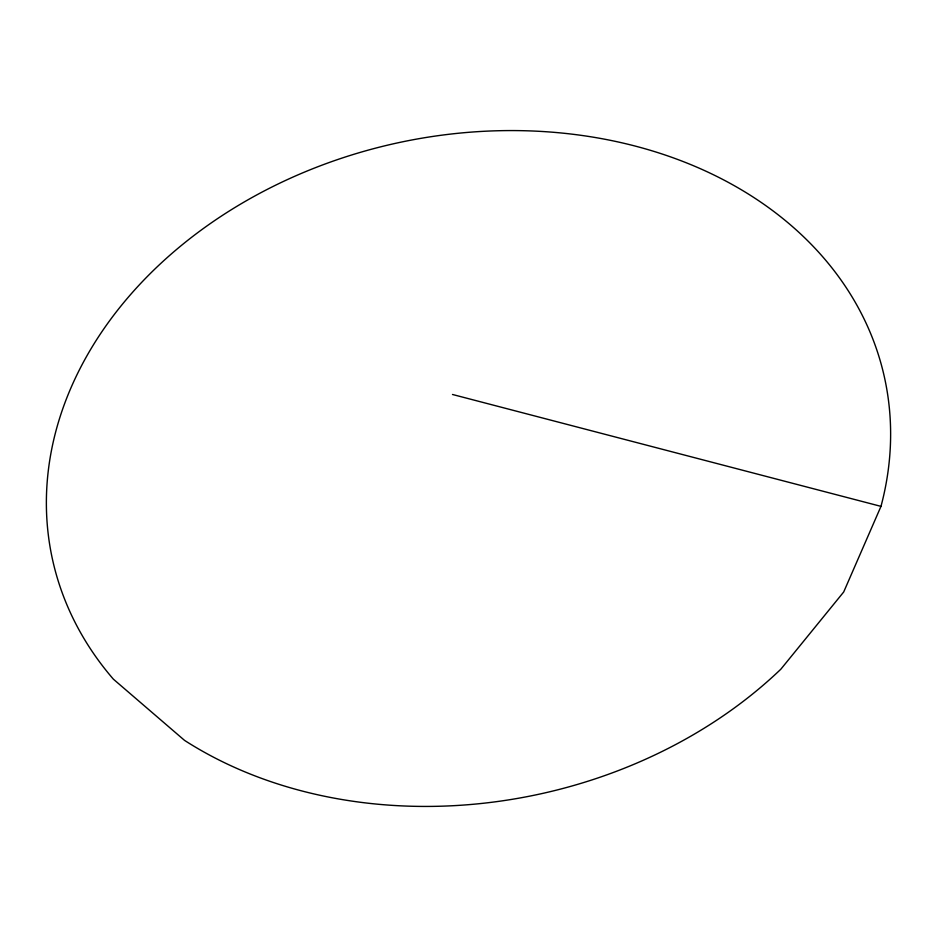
<?xml version="1.0" encoding="UTF-8"?>
<svg xmlns="http://www.w3.org/2000/svg" width="937" height="937" viewBox="0 0 937 937"><rect width="100%" height="100%" fill="white"/><g stroke="black" fill="none" stroke-linecap="round" stroke-linejoin="round"><path stroke-width="1.41" d="M880.979 506.367L843.698 591.985L780.849 669.194A425.831 333.256 -12.2 0 1 184.542 740.382L113.377 679.173A425.831 333.256 -12.2 0 1 393.552 143.771A425.831 333.256 -12.2 0 1 880.979 506.367L452.489 394.477"/></g></svg>
